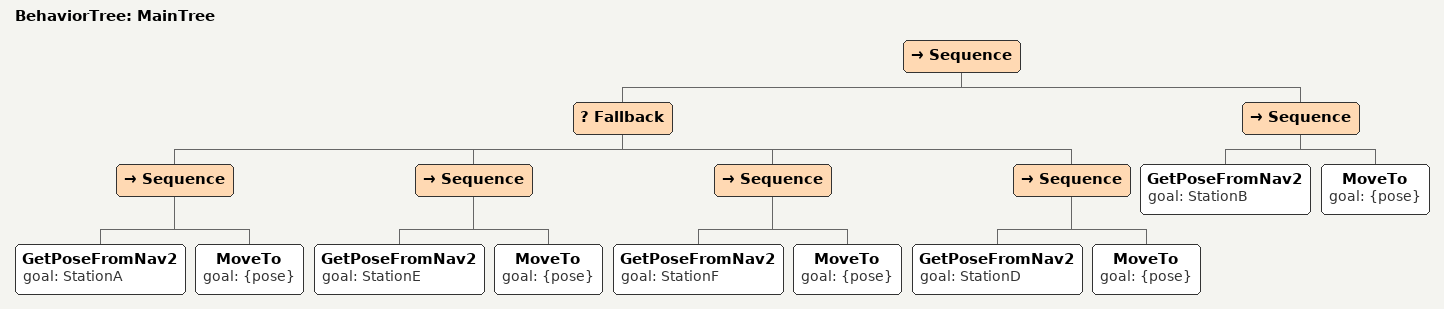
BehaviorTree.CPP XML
<root main_tree_to_execute="MainTree">
    <BehaviorTree ID="MainTree">
        <Sequence>
            <!-- StationA, StationE, StationF, StationD in order -->
            <Fallback>
                <Sequence>
                    <GetPoseFromNav2 goal="StationA" />
                    <MoveTo goal="{pose}" />
                </Sequence>
                <Sequence>
                    <GetPoseFromNav2 goal="StationE" />
                    <MoveTo goal="{pose}" />
                </Sequence>
                <Sequence>
                    <GetPoseFromNav2 goal="StationF" />
                    <MoveTo goal="{pose}" />
                </Sequence>
                <Sequence>
                    <GetPoseFromNav2 goal="StationD" />
                    <MoveTo goal="{pose}" />
                </Sequence>
            </Fallback>
            <Sequence>
                <GetPoseFromNav2 goal="StationB" />
                <MoveTo goal="{pose}" />
            </Sequence>
        </Sequence>
    </BehaviorTree>
</root>
